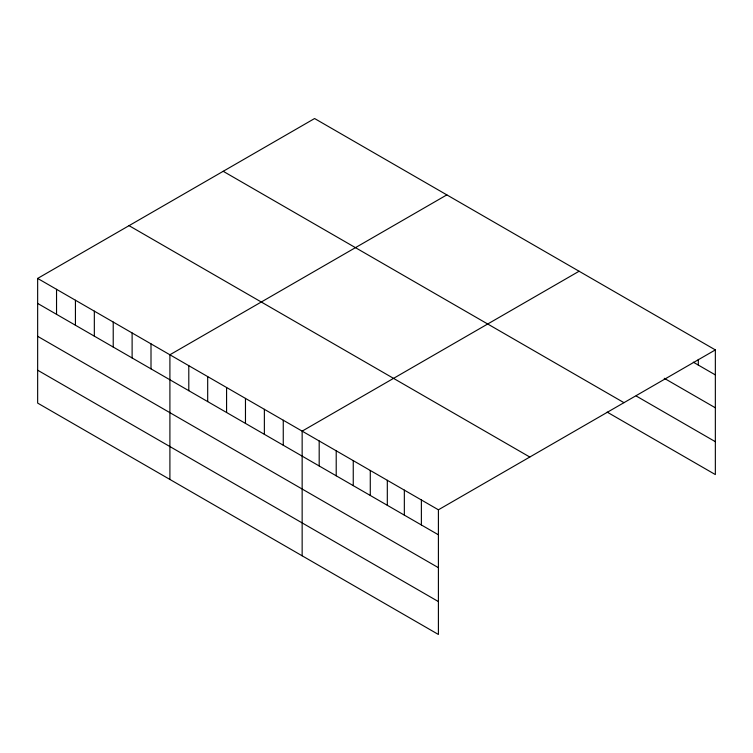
<?xml version="1.0" encoding="UTF-8"?>
<svg xmlns="http://www.w3.org/2000/svg" width="753" height="753" viewBox="0 0 753 753"><rect width="100%" height="100%" fill="white"/><g stroke="black" fill="none" stroke-linecap="round" stroke-linejoin="round"><path stroke-width="1.13" d="M37.65 278.422L438.406 509.8L438.406 634.468L37.65 403.09L37.65 278.422L314.594 118.532L715.35 349.91L715.35 474.578L607.144 412.107M446.84 194.886L169.905 354.776L169.905 479.445M579.095 271.24L302.151 431.13L302.151 555.799M438.406 509.8L715.35 349.91M693.306 362.184L715.35 374.909M664.25 378.298L715.35 407.797M636.2 395.993L715.35 441.691M223.199 171.298L623.964 402.667M129.036 225.655L529.801 457.033M37.65 303.421L438.406 534.799M37.65 336.318L438.406 567.687M37.65 370.203L438.406 601.581M698.313 359.388L698.313 365.073M421.379 499.964L421.379 524.963M404.342 490.128L404.342 515.127M387.315 480.301L387.315 505.301M370.278 470.465L370.278 495.465M353.251 460.629L353.251 485.629M336.214 450.793L336.214 475.802M319.187 440.966L319.187 465.966M283.26 420.221L283.26 445.221M264.369 409.312L264.369 434.312M245.469 398.403L245.469 423.412M226.578 387.494L226.578 412.503M207.687 376.594L207.687 401.594M188.796 365.685L188.796 390.685M151.005 343.867L151.005 368.866M132.114 332.958L132.114 357.957M113.223 322.049L113.223 347.058M94.332 311.149L94.332 336.149M75.432 300.24L75.432 325.24M56.541 289.331L56.541 314.33"/></g></svg>
